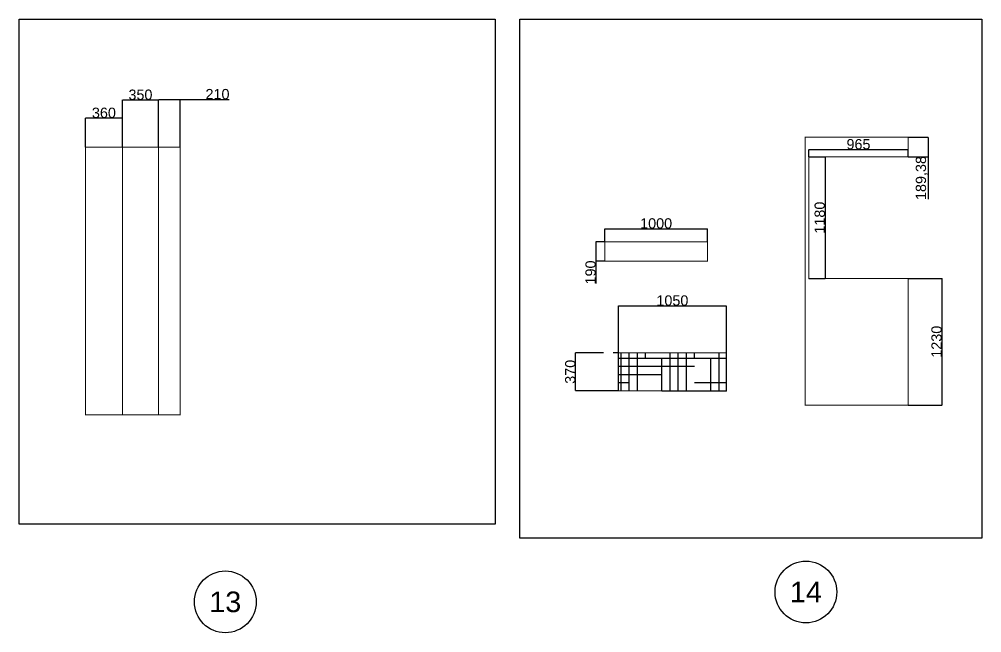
# Model space of a CAD drawing. Header units: millimetres. Extents: x 55547 to 190849, y 191990 to 326950.
# Drawn here: x 133288 to 142641, y 200352 to 206310 of the extents above; entities that cross this region are included whole.
import ezdxf
from ezdxf.enums import TextEntityAlignment as Align

# ---------------------------------------------------------------- set-up
doc = ezdxf.new("R2010")
doc.units = ezdxf.units.MM
doc.layers.get('Defpoints').update_dxf_attribs({"color": 144})
for name, color, linetype in [('000_50T 1pcs', 3, 'Continuous'), ('000_50T 갯수', 2, 'Continuous'), ('000_쪽', 2, 'Continuous')]:
    doc.layers.add(name, color=color, linetype=linetype)
doc.styles.get("Standard").update_dxf_attribs({"font": 'arial.ttf'})
doc.dimstyles.new('ISO-25', dxfattribs={"dimtxt": 2.5, "dimasz": 2.5, "dimexe": 1.25, "dimexo": 0.625, "dimtad": 1, "dimtxsty": 'Standard', "dimcen": 2.5, "dimadec": 0, "dimazin": 0, "dimtfac": 1, "dimtmove": 0, "dimatfit": 3, "dimfxl": 1, "dimarcsym": 0})

# ---------------------------------------------------------------- blocks, each defined once
blk = doc.blocks.new('*D347')
at = {"layer": '000_50T 1pcs', "color": 0, "lineweight": -2, "transparency": 16777216}
for p, q in [((138964.5, 203071.4), (138693.9, 203071.4)), ((138695.1, 202703.9), (138695.1, 203068.9)), ((139109.5, 202701.4), (138693.9, 202701.4))]:
    blk.add_line(p, q, dxfattribs=at)
at = {"layer": '000_50T 1pcs', "color": 0, "transparency": 16777216}
for points in [[(138694.7, 203068.9), (138695.5, 203068.9), (138695.1, 203071.4)], [(138694.7, 202703.9), (138695.5, 202703.9), (138695.1, 202701.4)]]:
    blk.add_solid(points, dxfattribs=at)
at = {"layer": 'Defpoints', "color": 0, "transparency": 16777216}
for p in [(138695.1, 203071.4), (138965.1, 203071.4, 0), (139110.1, 202701.4, 0)]:
    blk.add_point(p, dxfattribs=at)
at = {"layer": '000_50T 1pcs', "color": 0, "transparency": 16777216, "insert": (138643.4, 202886.4), "char_height": 100, "attachment_point": 5, "rotation": 90}
blk.add_mtext('370', dxfattribs=at)
blk = doc.blocks.new('*D348')
at = {"layer": '000_50T 1pcs', "color": 0, "lineweight": -2, "transparency": 16777216}
for p, q in [((139110.1, 202702.1), (139110.1, 203527.3)), ((139112.6, 203526.1), (140157.6, 203526.1)), ((140160.1, 202702.1), (140160.1, 203527.3))]:
    blk.add_line(p, q, dxfattribs=at)
at = {"layer": '000_50T 1pcs', "color": 0, "transparency": 16777216}
for points in [[(139112.6, 203526.5), (139112.6, 203525.7), (139110.1, 203526.1)], [(140157.6, 203526.5), (140157.6, 203525.7), (140160.1, 203526.1)]]:
    blk.add_solid(points, dxfattribs=at)
at = {"layer": 'Defpoints', "color": 0, "transparency": 16777216}
for p in [(140160.1, 203526.1), (139110.1, 202701.4, 0), (140160.1, 202701.4, 0)]:
    blk.add_point(p, dxfattribs=at)
at = {"layer": '000_50T 1pcs', "color": 0, "transparency": 16777216, "insert": (139635.1, 203577.8), "char_height": 100, "attachment_point": 5}
blk.add_mtext('1050', dxfattribs=at)
blk = doc.blocks.new('*D352')
at = {"layer": '000_50T 1pcs', "color": 0, "lineweight": -2, "transparency": 16777216}
for p, q in [((134290.6, 205068.4), (134290.6, 205525.7)), ((134638.1, 205524.4), (134293.1, 205524.4)), ((134640.6, 205068.4), (134640.6, 205525.7))]:
    blk.add_line(p, q, dxfattribs=at)
at = {"layer": '000_50T 1pcs', "color": 0, "transparency": 16777216}
for points in [[(134293.1, 205524.9), (134293.1, 205524), (134290.6, 205524.4)], [(134638.1, 205524.9), (134638.1, 205524), (134640.6, 205524.4)]]:
    blk.add_solid(points, dxfattribs=at)
at = {"layer": 'Defpoints', "color": 0, "transparency": 16777216}
for p in [(134290.6, 205524.4), (134290.6, 205067.8, 0), (134640.6, 205067.8, 0)]:
    blk.add_point(p, dxfattribs=at)
at = {"layer": '000_50T 1pcs', "color": 0, "lineweight": 30, "transparency": 16777216, "insert": (134465.6, 205576.2), "char_height": 100, "attachment_point": 5}
blk.add_mtext('350', dxfattribs=at)
blk = doc.blocks.new('*D394')
at = {"layer": '000_50T 1pcs', "color": 0, "lineweight": -2, "transparency": 16777216}
for p, q in [((134640.6, 205068.4), (134640.6, 205531.4)), ((134643.1, 205530.2), (134848.1, 205530.2)), ((134850.6, 205068.4), (134850.6, 205531.4)), ((134850.6, 205530.2), (135326.3, 205530.2))]:
    blk.add_line(p, q, dxfattribs=at)
at = {"layer": '000_50T 1pcs', "color": 0, "transparency": 16777216}
for points in [[(134643.1, 205530.6), (134643.1, 205529.8), (134640.6, 205530.2)], [(134848.1, 205530.6), (134848.1, 205529.8), (134850.6, 205530.2)]]:
    blk.add_solid(points, dxfattribs=at)
at = {"layer": 'Defpoints', "color": 0, "transparency": 16777216}
for p in [(134640.6, 205530.2), (134640.6, 205067.8), (134850.6, 205067.8)]:
    blk.add_point(p, dxfattribs=at)
at = {"layer": '000_50T 1pcs', "color": 0, "lineweight": 30, "transparency": 16777216, "insert": (135214.5, 205581.9), "char_height": 100, "attachment_point": 5}
blk.add_mtext('210', dxfattribs=at)
blk = doc.blocks.new('*D372')
at = {"layer": '000_50T 1pcs', "color": 0, "lineweight": -2, "transparency": 16777216}
for p, q in [((140961, 204973.8), (140961, 205045)), ((140963.5, 205043.8), (141923.5, 205043.8)), ((141926, 204973.8), (141926, 205045))]:
    blk.add_line(p, q, dxfattribs=at)
at = {"layer": '000_50T 1pcs', "color": 0, "transparency": 16777216}
for points in [[(140963.5, 205044.2), (140963.5, 205043.3), (140961, 205043.8)], [(141923.5, 205044.2), (141923.5, 205043.3), (141926, 205043.8)]]:
    blk.add_solid(points, dxfattribs=at)
at = {"layer": 'Defpoints', "color": 0, "transparency": 16777216}
for p in [(141926, 205043.8), (140961, 204973.2), (141926, 204973.2)]:
    blk.add_point(p, dxfattribs=at)
at = {"layer": '000_50T 1pcs', "color": 0, "lineweight": 30, "transparency": 16777216, "insert": (141443.5, 205095.4), "char_height": 100, "attachment_point": 5}
blk.add_mtext('965', dxfattribs=at)
blk = doc.blocks.new('*D373')
at = {"layer": '000_50T 1pcs', "color": 0, "lineweight": -2, "transparency": 16777216}
for p, q in [((141926.7, 205163.2), (142121.4, 205163.2)), ((142120.2, 205160.7), (142120.2, 204976.3)), ((141926.7, 204973.8), (142121.4, 204973.8)), ((142120.2, 204973.8), (142120.2, 204564.1))]:
    blk.add_line(p, q, dxfattribs=at)
at = {"layer": '000_50T 1pcs', "color": 0, "transparency": 16777216}
for points in [[(142119.7, 205160.7), (142120.6, 205160.7), (142120.2, 205163.2)], [(142119.7, 204976.3), (142120.6, 204976.3), (142120.2, 204973.8)]]:
    blk.add_solid(points, dxfattribs=at)
at = {"layer": 'Defpoints', "color": 0, "transparency": 16777216}
for p in [(141926, 205163.2), (141926, 204973.8), (142120.2, 204973.8)]:
    blk.add_point(p, dxfattribs=at)
at = {"layer": '000_50T 1pcs', "color": 0, "lineweight": 30, "transparency": 16777216, "insert": (142059.4, 204767.7), "char_height": 100, "attachment_point": 5, "rotation": 90}
blk.add_mtext('189,38', dxfattribs=at)
blk = doc.blocks.new('*D374')
at = {"layer": '000_50T 1pcs', "color": 0, "lineweight": -2, "transparency": 16777216}
for p, q in [((140961.7, 204973.2), (141120.4, 204973.2)), ((141119.2, 204970.7), (141119.2, 203795.7)), ((140961.7, 203793.2), (141120.4, 203793.2))]:
    blk.add_line(p, q, dxfattribs=at)
at = {"layer": '000_50T 1pcs', "color": 0, "transparency": 16777216}
for points in [[(141118.7, 204970.7), (141119.6, 204970.7), (141119.2, 204973.2)], [(141118.7, 203795.7), (141119.6, 203795.7), (141119.2, 203793.2)]]:
    blk.add_solid(points, dxfattribs=at)
at = {"layer": 'Defpoints', "color": 0, "transparency": 16777216}
for p in [(140961, 204973.2), (140961, 203793.2), (141119.2, 203793.2)]:
    blk.add_point(p, dxfattribs=at)
at = {"layer": '000_50T 1pcs', "color": 0, "lineweight": 30, "transparency": 16777216, "insert": (141067.5, 204383.2), "char_height": 100, "attachment_point": 5, "rotation": 90}
blk.add_mtext('1180', dxfattribs=at)
blk = doc.blocks.new('*D375')
at = {"layer": '000_50T 1pcs', "color": 0, "lineweight": -2, "transparency": 16777216}
for p, q in [((141926.7, 203793.2), (142255.6, 203793.2)), ((142254.4, 203790.7), (142254.4, 202565.7)), ((141926.7, 202563.2), (142255.6, 202563.2))]:
    blk.add_line(p, q, dxfattribs=at)
at = {"layer": '000_50T 1pcs', "color": 0, "transparency": 16777216}
for points in [[(142254, 203790.7), (142254.8, 203790.7), (142254.4, 203793.2)], [(142254, 202565.7), (142254.8, 202565.7), (142254.4, 202563.2)]]:
    blk.add_solid(points, dxfattribs=at)
at = {"layer": 'Defpoints', "color": 0, "transparency": 16777216}
for p in [(141926, 203793.2), (141926, 202563.2), (142254.4, 202563.2)]:
    blk.add_point(p, dxfattribs=at)
at = {"layer": '000_50T 1pcs', "color": 0, "lineweight": 30, "transparency": 16777216, "insert": (142202.7, 203178.2), "char_height": 100, "attachment_point": 5, "rotation": 90}
blk.add_mtext('1230', dxfattribs=at)
blk = doc.blocks.new('*D379')
at = {"layer": '000_50T 1pcs', "color": 0, "lineweight": -2, "transparency": 16777216}
for p, q in [((133930.6, 205068.4), (133930.6, 205350.1)), ((134288.1, 205348.9), (133933.1, 205348.9)), ((134290.6, 205068.4), (134290.6, 205350.1))]:
    blk.add_line(p, q, dxfattribs=at)
at = {"layer": '000_50T 1pcs', "color": 0, "transparency": 16777216}
for points in [[(133933.1, 205349.3), (133933.1, 205348.5), (133930.6, 205348.9)], [(134288.1, 205349.3), (134288.1, 205348.5), (134290.6, 205348.9)]]:
    blk.add_solid(points, dxfattribs=at)
at = {"layer": 'Defpoints', "color": 0, "transparency": 16777216}
for p in [(133930.6, 205348.9), (133930.6, 205067.8), (134290.6, 205067.8)]:
    blk.add_point(p, dxfattribs=at)
at = {"layer": '000_50T 1pcs', "color": 0, "lineweight": 30, "transparency": 16777216, "insert": (134110.6, 205400.6), "char_height": 100, "attachment_point": 5}
blk.add_mtext('360', dxfattribs=at)
blk = doc.blocks.new('*D380')
at = {"layer": '000_50T 1pcs', "color": 0, "lineweight": -2, "transparency": 16777216}
for p, q in [((138977.2, 204150.1), (138977.2, 204276)), ((138979.7, 204274.8), (139974.7, 204274.8)), ((139977.2, 204150.1), (139977.2, 204276))]:
    blk.add_line(p, q, dxfattribs=at)
at = {"layer": '000_50T 1pcs', "color": 0, "transparency": 16777216}
for points in [[(138979.7, 204275.2), (138979.7, 204274.3), (138977.2, 204274.8)], [(139974.7, 204275.2), (139974.7, 204274.3), (139977.2, 204274.8)]]:
    blk.add_solid(points, dxfattribs=at)
at = {"layer": 'Defpoints', "color": 0, "transparency": 16777216}
for p in [(139977.2, 204274.8), (138977.2, 204149.5), (139977.2, 204149.5)]:
    blk.add_point(p, dxfattribs=at)
at = {"layer": '000_50T 1pcs', "color": 0, "lineweight": 30, "transparency": 16777216, "insert": (139477.2, 204326.4), "char_height": 100, "attachment_point": 5}
blk.add_mtext('1000', dxfattribs=at)
blk = doc.blocks.new('*D381')
at = {"layer": '000_50T 1pcs', "color": 0, "lineweight": -2, "transparency": 16777216}
for p, q in [((138976.6, 204149.5), (138891, 204149.5)), ((138892.3, 204147), (138892.3, 203962)), ((138976.6, 203959.5), (138891, 203959.5)), ((138892.3, 203959.5), (138892.3, 203744.6))]:
    blk.add_line(p, q, dxfattribs=at)
at = {"layer": '000_50T 1pcs', "color": 0, "transparency": 16777216}
for points in [[(138891.8, 204147), (138892.7, 204147), (138892.3, 204149.5)], [(138891.8, 203962), (138892.7, 203962), (138892.3, 203959.5)]]:
    blk.add_solid(points, dxfattribs=at)
at = {"layer": 'Defpoints', "color": 0, "transparency": 16777216}
for p in [(138977.2, 204149.5), (138892.3, 203959.5), (138977.2, 203959.5)]:
    blk.add_point(p, dxfattribs=at)
at = {"layer": '000_50T 1pcs', "color": 0, "lineweight": 30, "transparency": 16777216, "insert": (138840.6, 203850.8), "char_height": 100, "attachment_point": 5, "rotation": 90}
blk.add_mtext('190', dxfattribs=at)

msp = doc.modelspace()

# ---------------------------------------------------------------- hatches: boundary and pattern name
at = {"layer": '000_50T 1pcs', "transparency": 33554687}
h = msp.add_hatch(dxfattribs=at)
h.set_pattern_fill('HOUND', color=252, scale=50)
h.set_pattern_definition([(0, (-263691.14, 4264.795), (317.5, 79.375), [1270, -635]), (90, (-263691.14, 4264.795), (-79.375, -317.5), [1270, -635])])
h.paths.add_polyline_path([(139110.113, 202702.066), (139110.113, 203071.441), (140160.113, 203071.441), (140160.113, 202702.066)])

# ---------------------------------------------------------------- linework, layer by layer
at = {"layer": '000_50T 1pcs', "lineweight": 30, "const_width": 10}
for points in [[(140926.041, 205163.179), (141926.041, 205163.179), (141926.041, 204973.179), (140961.041, 204973.179), (140961.041, 203793.179), (141926.041, 203793.179), (141926.041, 202563.179), (140926.041, 202563.179)], [(134290.551, 205067.765), (133930.551, 205067.765), (133930.551, 202467.765), (134290.551, 202467.765)], [(134590.551, 205067.765), (134640.551, 205067.765), (134640.551, 202467.765), (134290.551, 202467.765), (134290.551, 205067.765)], [(139977.218, 204149.522), (138977.218, 204149.522), (138977.218, 203959.522), (139977.218, 203959.522)]]:
    msp.add_lwpolyline(points, close=True, dxfattribs=at)
at = {"layer": '000_50T 1pcs', "lineweight": 30, "const_width": 10, "elevation": 0}
msp.add_lwpolyline([(134850.551, 205067.765), (134640.551, 205067.765), (134640.551, 202467.765), (134850.551, 202467.765)], close=True, dxfattribs=at)
at = {"layer": '000_50T 1pcs'}
msp.add_lwpolyline([(139110.113, 203071.441), (139060.113, 203071.441)], dxfattribs=at)
at = {"layer": '000_50T 1pcs', "const_width": 10}
msp.add_lwpolyline([(139110.113, 202702.066), (139110.113, 203071.441), (140160.113, 203071.441), (140160.113, 202702.066)], close=True, dxfattribs=at)
at = {"layer": '000_50T 갯수', "color": 2, "lineweight": 30}
for centre in [(140932.299, 200748.119), (135290.244, 200652.491)]:
    msp.add_circle(centre, 300, dxfattribs=at)
at = {"layer": '000_쪽', "lineweight": 30}
for points in [[(133287.865, 206309.521), (137912.378, 206309.521), (137912.378, 201406.629), (133287.865, 201406.629)], [(138151.448, 206309.521), (142641.484, 206309.521), (142641.484, 201272.152), (138151.448, 201272.152)]]:
    msp.add_lwpolyline(points, close=True, dxfattribs=at)

# ---------------------------------------------------------------- texts
at = {"layer": '000_50T 갯수', "color": 2, "lineweight": 30}
for s, p in [('14', (140932.299, 200748.119)), ('13', (135290.244, 200652.491))]:
    msp.add_text(s, height=200, dxfattribs=at).set_placement(p, align=Align.MIDDLE_CENTER)

# ---------------------------------------------------------------- dimensions: what is measured, and where the dimension line sits
at = {"layer": '000_50T 1pcs', "lineweight": 30}
for base, p1, p2, override, picture, middle in [((134290.551, 205524.447, 0), (134640.551, 205067.765), (134290.551, 205067.765), {"dimtxt": 100}, '*D352', (134465.551, 205576.164, 0)), ((133930.551, 205348.885), (134290.551, 205067.765), (133930.551, 205067.765), {"dimtxt": 100, "dimtxsty": 'Standard'}, '*D379', (134110.551, 205400.601)), ((141926.041, 205043.756), (140961.041, 204973.179), (141926.041, 204973.179), {"dimtxt": 100, "dimtxsty": 'Standard'}, '*D372', (141443.541, 205095.439)), ((139977.218, 204274.759), (138977.218, 204149.522), (139977.218, 204149.522), {"dimtxt": 100, "dimtxsty": 'Standard'}, '*D380', (139477.218, 204326.441))]:
    dim = msp.add_linear_dim(base=base, p1=p1, p2=p2, dimstyle='ISO-25', override=override, dxfattribs=at)
    dim.commit()
    dim.dimension.update_dxf_attribs({"geometry": picture, "text_midpoint": middle})
dim = msp.add_linear_dim(base=(134640.551, 205530.187, 0), p1=(134850.551, 205067.765, 0), p2=(134640.551, 205067.765, 0), dimstyle='ISO-25', override={"dimtxt": 100}, dxfattribs=at)
dim.commit()
dim.dimension.update_dxf_attribs({"geometry": '*D394', "text_midpoint": (135214.478, 205530.187, 0), "dimtype": 160})
for base, p1, p2, picture, middle in [((142120.152422568, 204973.804264432), (141926.041424574, 205163.179264431), (141926.041424574, 204973.804264432), '*D373', (142059.431924614, 204767.712006587)), ((141119.163, 203793.179), (140961.041, 204973.179), (140961.041, 203793.179), '*D374', (141067.481, 204383.179)), ((138892.263, 203959.522), (138977.218, 204149.522), (138977.218, 203959.522), '*D381', (138840.581, 203850.803)), ((142254.396, 202563.179), (141926.041, 203793.179), (141926.041, 202563.179), '*D375', (142202.68, 203178.179))]:
    dim = msp.add_linear_dim(base=base, p1=p1, p2=p2, angle=90, dimstyle='ISO-25', override={"dimtxt": 100, "dimtxsty": 'Standard'}, dxfattribs=at)
    dim.commit()
    dim.dimension.update_dxf_attribs({"geometry": picture, "text_midpoint": middle})
at = {"layer": '000_50T 1pcs'}
dim = msp.add_linear_dim(base=(140160.113, 203526.069), p1=(139110.113, 202701.441, 0), p2=(140160.113, 202701.441, 0), dimstyle='ISO-25', override={"dimtxt": 100}, dxfattribs=at)
dim.commit()
dim.dimension.update_dxf_attribs({"geometry": '*D348', "text_midpoint": (139635.113, 203577.751)})
dim = msp.add_linear_dim(base=(138695.131, 203071.441), p1=(139110.113, 202701.441, 0), p2=(138965.113, 203071.441, 0), angle=90, dimstyle='ISO-25', override={"dimtxt": 100}, dxfattribs=at)
dim.commit()
dim.dimension.update_dxf_attribs({"geometry": '*D347', "text_midpoint": (138643.415, 202886.441)})

doc.saveas('drawing.dxf')
